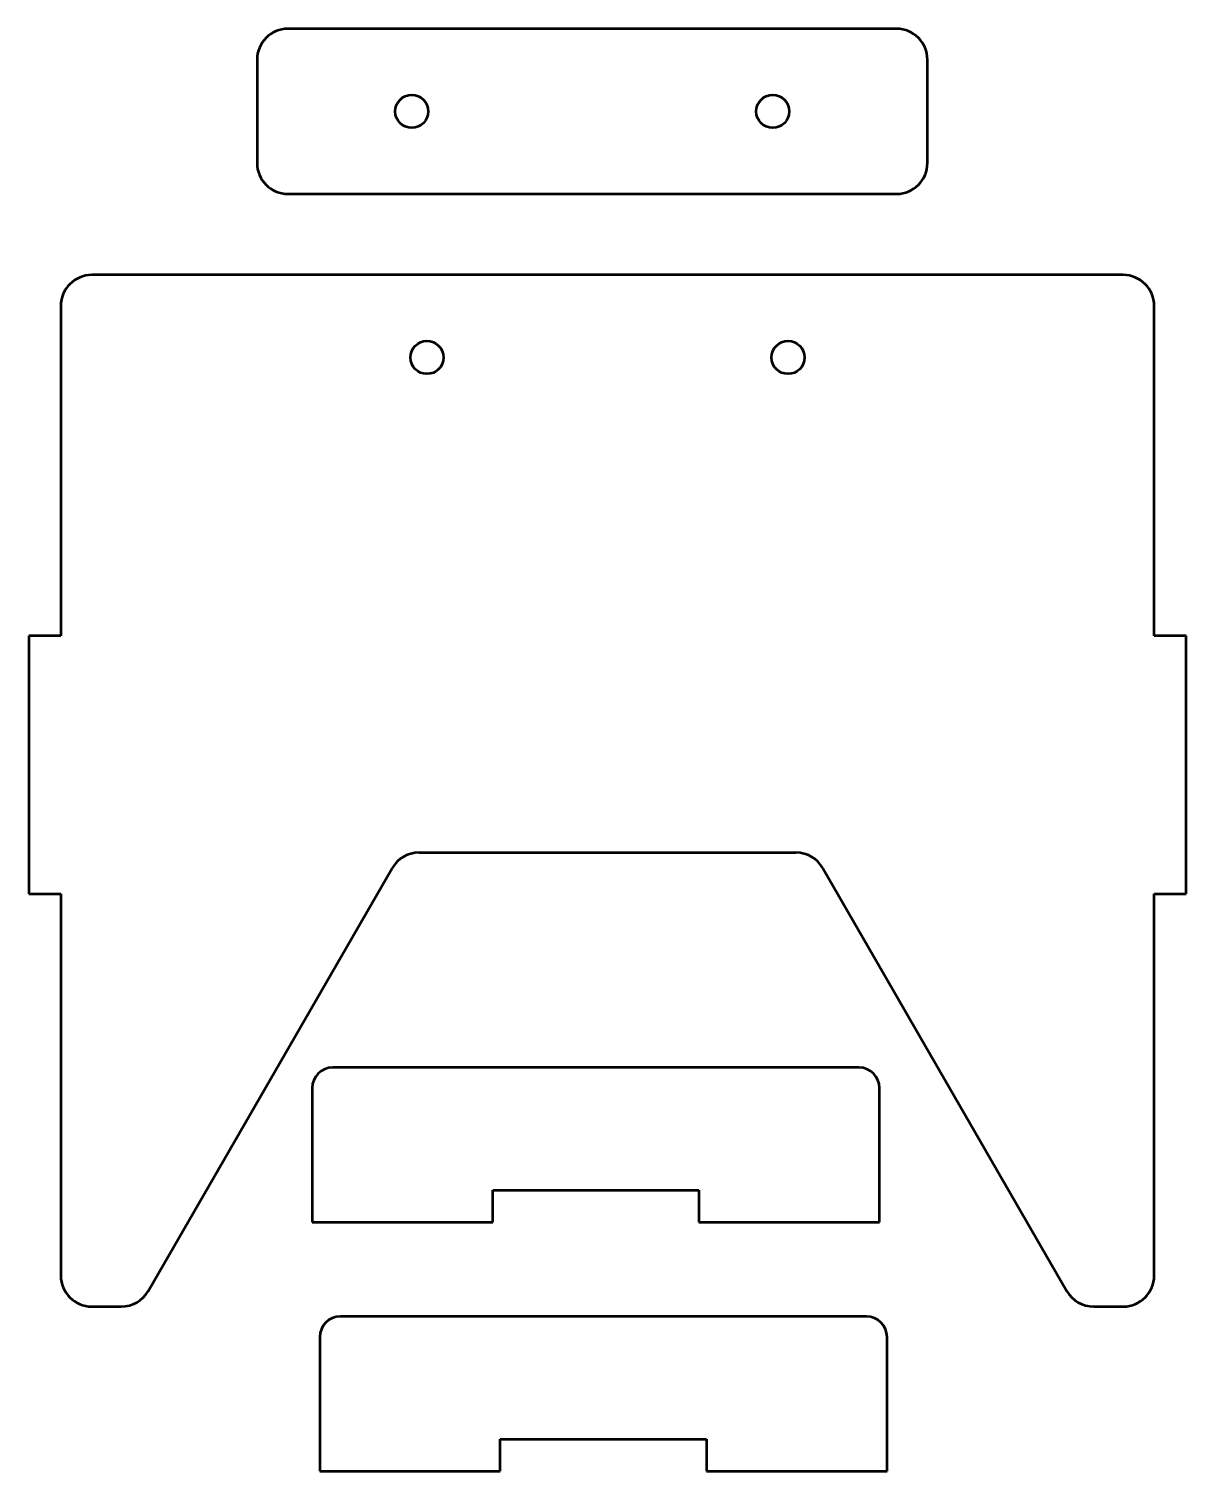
# Model space of a CAD drawing. Header units: millimetres. Extents: x 32 to 144, y 202 to 342.
import ezdxf

# ---------------------------------------------------------------- set-up
doc = ezdxf.new("R2010")
doc.units = ezdxf.units.MM
doc.layers.add('Visible (ANSI)', color=7, linetype='Continuous', lineweight=50)

msp = doc.modelspace()

# ---------------------------------------------------------------- linework, layer by layer
at = {"layer": 'Visible (ANSI)'}
for p, q in [((115.83, 342.01), (56.83, 342.01)), ((53.83, 339.01), (53.83, 329.01)), ((118.83, 329.01), (118.83, 339.01)), ((56.83, 326.01), (115.83, 326.01)), ((137.81, 318.15), (37.81, 318.15)), ((34.81, 315.15), (34.81, 283.15)), ((140.81, 283.15), (140.81, 315.15)), ((34.81, 283.15), (31.71, 283.15)), ((31.71, 283.15), (31.71, 258.15)), ((143.91, 283.15), (140.81, 283.15)), ((143.91, 258.15), (143.91, 283.15)), ((69.54, 262.15), (106.08, 262.15)), ((43.27, 219.65), (66.94, 260.65)), ((108.68, 260.65), (132.35, 219.65)), ((31.71, 258.15), (34.81, 258.15)), ((34.81, 258.15), (34.81, 221.15)), ((140.81, 221.15), (140.81, 258.15)), ((140.81, 258.15), (143.91, 258.15)), ((112.18, 241.32), (61.18, 241.32)), ((59.18, 239.32), (59.18, 226.32)), ((114.18, 226.32), (114.18, 239.32)), ((76.68, 226.32), (76.68, 229.42)), ((76.68, 229.42), (96.68, 229.42)), ((96.68, 229.42), (96.68, 226.32)), ((59.18, 226.32), (76.68, 226.32)), ((96.68, 226.32), (114.18, 226.32)), ((37.81, 218.15), (40.67, 218.15)), ((134.95, 218.15), (137.81, 218.15)), ((112.91, 217.19), (61.91, 217.19)), ((59.91, 215.19), (59.91, 202.19)), ((114.91, 202.19), (114.91, 215.19)), ((77.41, 202.19), (77.41, 205.29)), ((77.41, 205.29), (97.41, 205.29)), ((97.41, 205.29), (97.41, 202.19)), ((59.91, 202.19), (77.41, 202.19)), ((97.41, 202.19), (114.91, 202.19))]:
    msp.add_line(p, q, dxfattribs=at)
for centre in [(68.83, 334.01), (103.83, 334.01), (70.31, 310.15), (105.31, 310.15)]:
    msp.add_circle(centre, 1.6, dxfattribs=at)
for centre, radius, start, end in [((56.83, 339.01), 3, 90, 180), ((115.83, 339.01), 3, 0, 90), ((56.83, 329.01), 3, 180, 270), ((115.83, 329.01), 3, 270, 0), ((37.81, 315.15), 3, 90, 180), ((137.81, 315.15), 3, 0, 90), ((69.54, 259.15), 3, 90, 150), ((106.08, 259.15), 3, 30, 90), ((61.18, 239.32), 2, 90, 180), ((112.18, 239.32), 2, 0, 90), ((37.81, 221.15), 3, 180, 270), ((137.81, 221.15), 3, 270, 0), ((40.67, 221.15), 3, 270, 330), ((134.95, 221.15), 3, 210, 270), ((61.91, 215.19), 2, 90, 180), ((112.91, 215.19), 2, 0, 90)]:
    msp.add_arc(centre, radius, start, end, dxfattribs=at)

doc.saveas('drawing.dxf')
